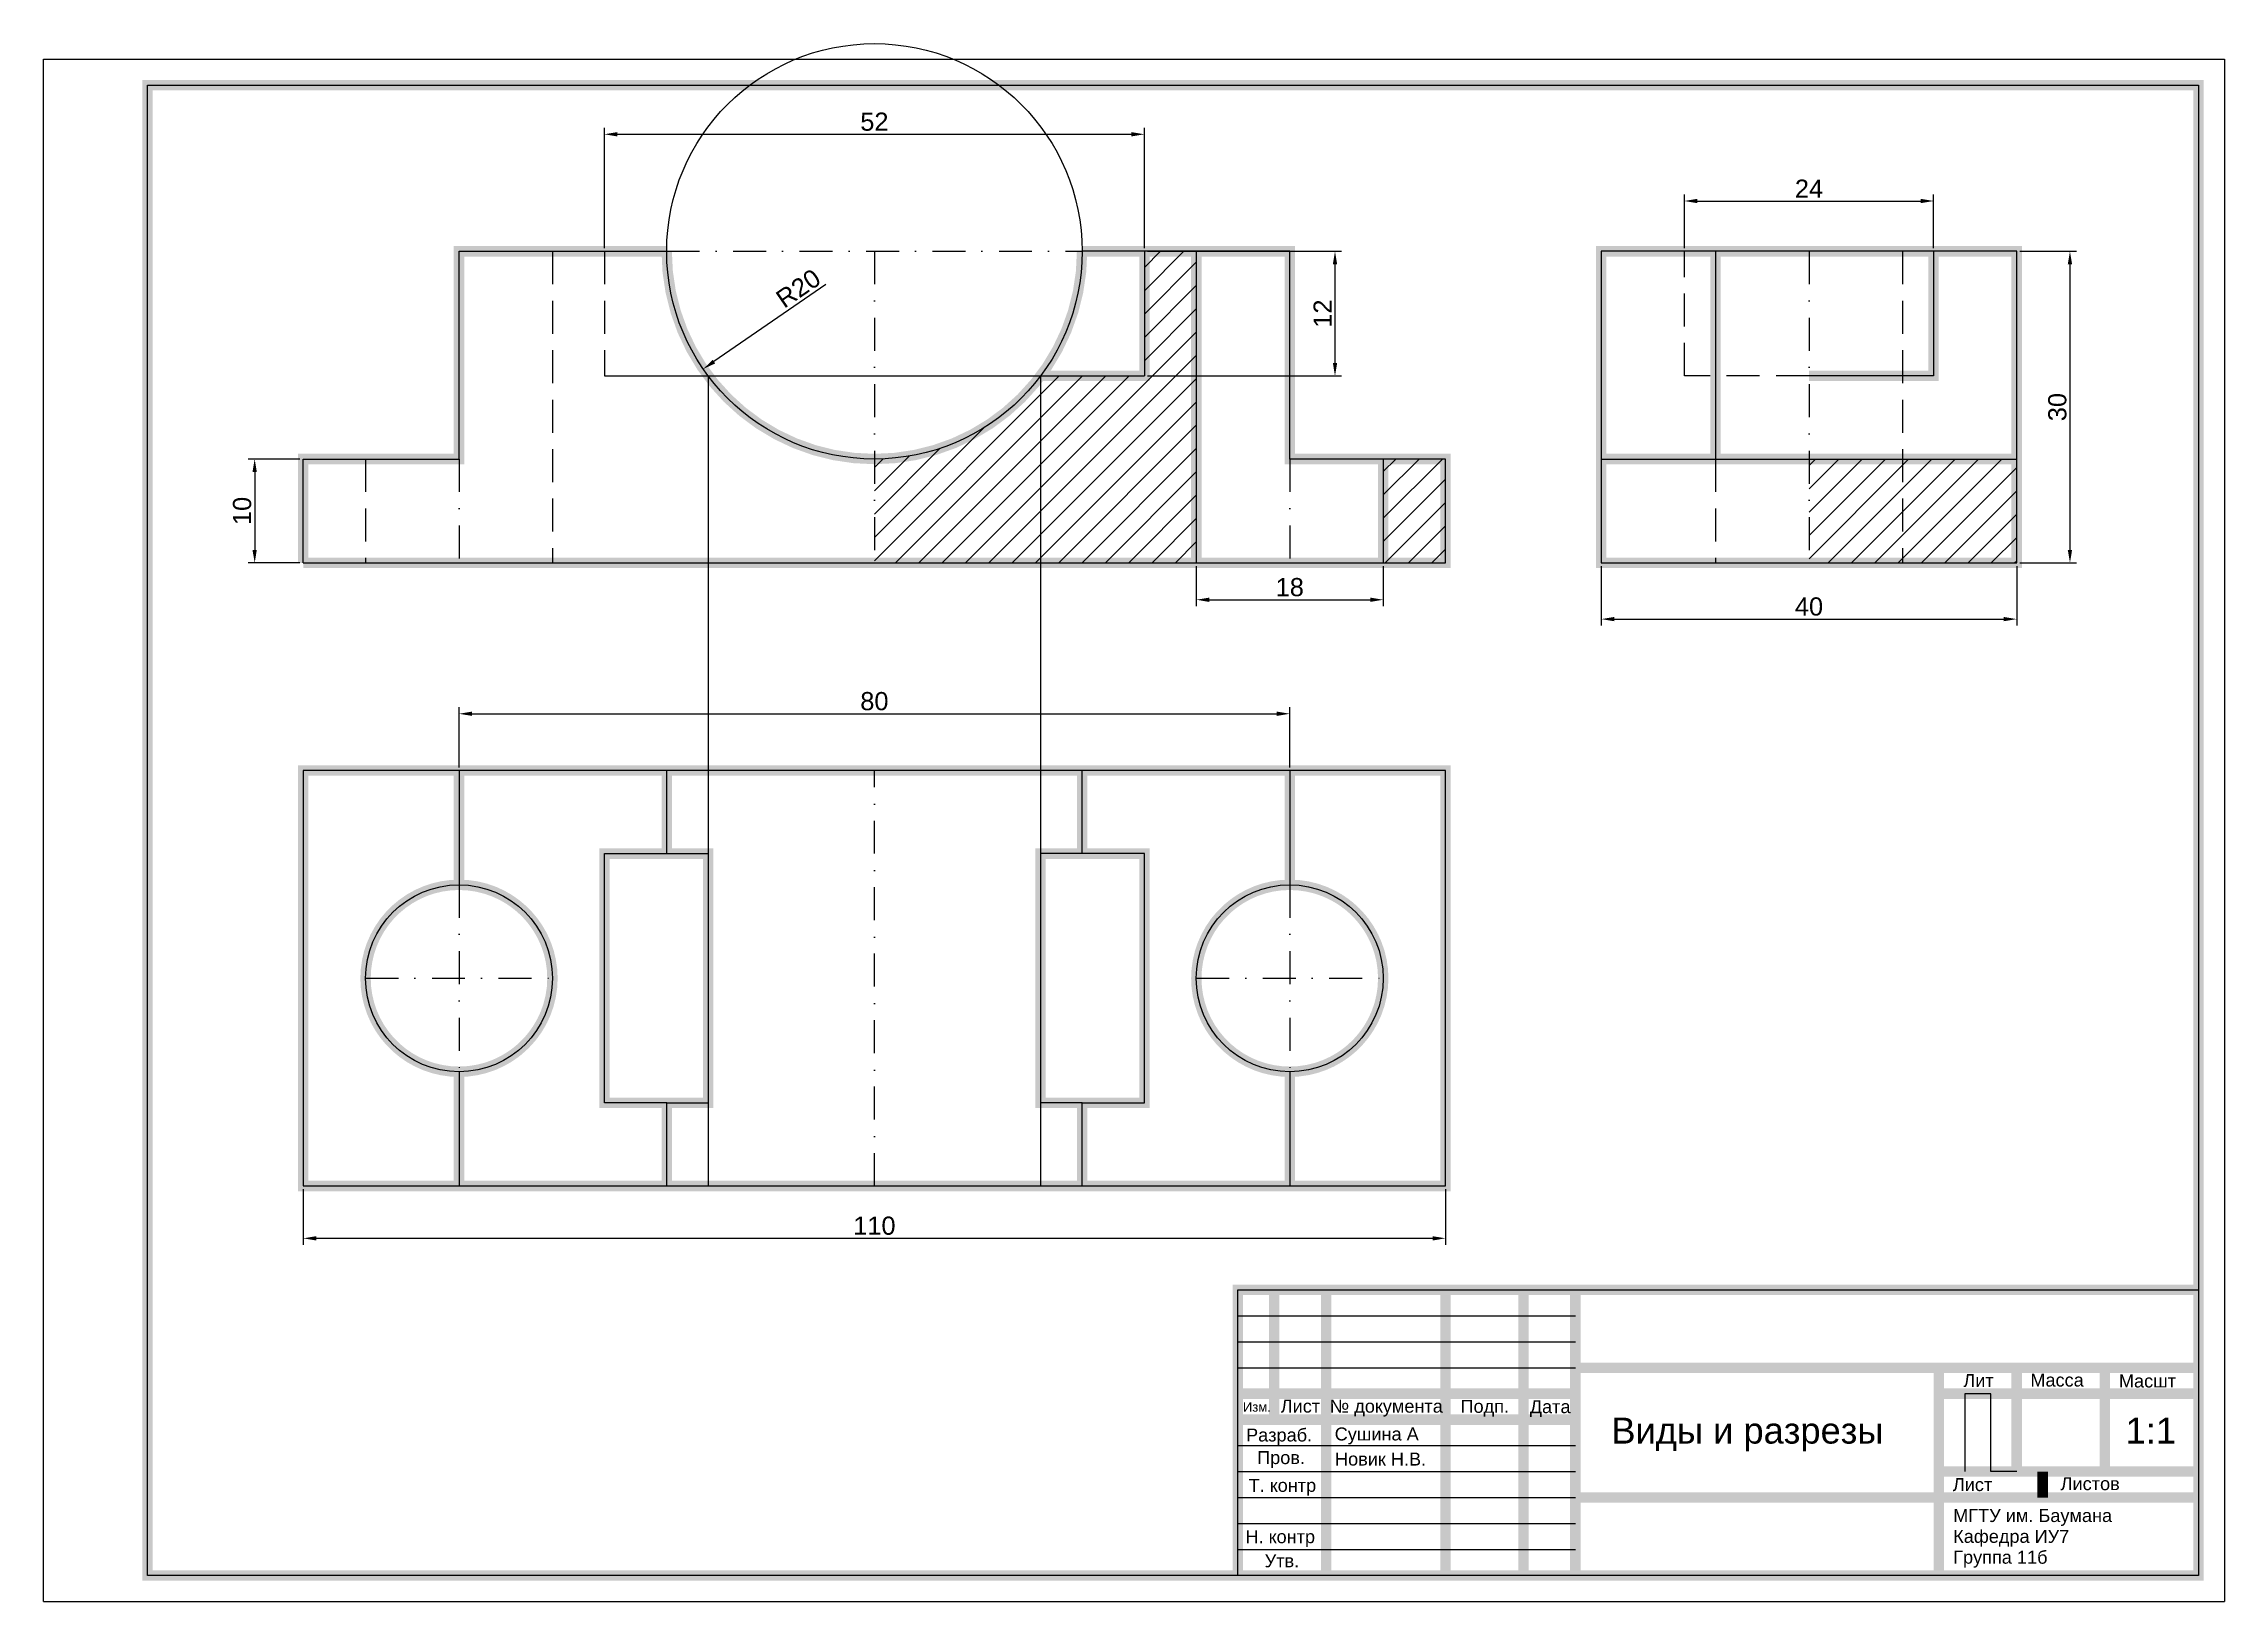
# Model space of a CAD drawing. Header units: millimetres. Extents: x 0 to 420, y 0 to 300.
import ezdxf

# ---------------------------------------------------------------- set-up
doc = ezdxf.new("R2010")
doc.units = ezdxf.units.MM
doc.header["$LTSCALE"] = 0.5
doc.linetypes.add('штриховая', pattern=[19.05, 12.7, -6.35])
doc.linetypes.add('штрихпунктирная', pattern=[25.4, 12.7, -6.35, 0, -6.35])
for name, color, linetype in [('невидимые линии', 4, 'штриховая'), ('обводка', 10, 'Continuous'), ('оси', 2, 'штрихпунктирная'), ('построения', 160, 'Continuous'), ('размеры', 6, 'Continuous')]:
    doc.layers.add(name, color=color, linetype=linetype)
doc.styles.get("Standard").update_dxf_attribs({"font": 'arial.ttf'})
doc.dimstyles.new('ISO-25', dxfattribs={"dimtxt": 3.5, "dimasz": 2.5, "dimexe": 1.25, "dimexo": 0.625, "dimtad": 1, "dimlfac": 0.5, "dimtxsty": 'Standard', "dimcen": 2.5, "dimadec": 0, "dimazin": 0, "dimtfac": 1, "dimtmove": 0, "dimatfit": 3, "dimfxl": 1, "dimarcsym": 0})

# ---------------------------------------------------------------- blocks, each defined once
blk = doc.blocks.new('*D1')
at = {"layer": 'Defpoints', "color": 0, "transparency": 16777216}
for p in [(50, 220), (40.65, 200), (50, 200)]:
    blk.add_point(p, dxfattribs=at)
at = {"layer": 'размеры', "color": 0, "lineweight": -2, "transparency": 16777216}
for p, q in [((49.37, 220), (39.4, 220)), ((40.65, 217.5), (40.65, 202.5)), ((49.37, 200), (39.4, 200))]:
    blk.add_line(p, q, dxfattribs=at)
at = {"layer": 'размеры', "color": 0, "transparency": 16777216}
for points in [[(40.23, 217.5), (41.06, 217.5), (40.65, 220)], [(40.23, 202.5), (41.06, 202.5), (40.65, 200)]]:
    blk.add_solid(points, dxfattribs=at)
at = {"layer": 'размеры', "color": 0, "transparency": 16777216, "insert": (38.24, 210), "char_height": 3.5, "attachment_point": 5, "rotation": 90}
blk.add_mtext('10', dxfattribs=at)
blk = doc.blocks.new('*D2')
at = {"layer": 'Defpoints', "color": 0, "transparency": 16777216}
for p in [(212, 282.54), (108, 260), (212, 260)]:
    blk.add_point(p, dxfattribs=at)
at = {"layer": 'размеры', "color": 0, "lineweight": -2, "transparency": 16777216}
for p, q in [((108, 260.62), (108, 283.79)), ((110.5, 282.54), (209.5, 282.54)), ((212, 260.62), (212, 283.79))]:
    blk.add_line(p, q, dxfattribs=at)
at = {"layer": 'размеры', "color": 0, "transparency": 16777216}
for points in [[(110.5, 282.96), (110.5, 282.12), (108, 282.54)], [(209.5, 282.96), (209.5, 282.12), (212, 282.54)]]:
    blk.add_solid(points, dxfattribs=at)
at = {"layer": 'размеры', "color": 0, "transparency": 16777216, "insert": (160, 284.95), "char_height": 3.5, "attachment_point": 5}
blk.add_mtext('52', dxfattribs=at)
blk = doc.blocks.new('*D3')
at = {"layer": 'Defpoints', "color": 0, "transparency": 16777216}
for p in [(364, 269.69), (316, 260), (364, 260)]:
    blk.add_point(p, dxfattribs=at)
at = {"layer": 'размеры', "color": 0, "lineweight": -2, "transparency": 16777216}
for p, q in [((316, 260.62), (316, 270.94)), ((318.5, 269.69), (361.5, 269.69)), ((364, 260.62), (364, 270.94))]:
    blk.add_line(p, q, dxfattribs=at)
at = {"layer": 'размеры', "color": 0, "transparency": 16777216}
for points in [[(318.5, 270.11), (318.5, 269.27), (316, 269.69)], [(361.5, 270.11), (361.5, 269.27), (364, 269.69)]]:
    blk.add_solid(points, dxfattribs=at)
at = {"layer": 'размеры', "color": 0, "transparency": 16777216, "insert": (340, 272.07), "char_height": 3.5, "attachment_point": 5}
blk.add_mtext('24', dxfattribs=at)
blk = doc.blocks.new('*D4')
at = {"layer": 'Defpoints', "color": 0, "transparency": 16777216}
for p in [(380, 260), (380, 200), (390.26, 200)]:
    blk.add_point(p, dxfattribs=at)
at = {"layer": 'размеры', "color": 0, "lineweight": -2, "transparency": 16777216}
for p, q in [((380.62, 260), (391.51, 260)), ((390.26, 257.5), (390.26, 202.5)), ((380.62, 200), (391.51, 200))]:
    blk.add_line(p, q, dxfattribs=at)
at = {"layer": 'размеры', "color": 0, "transparency": 16777216}
for points in [[(389.84, 257.5), (390.67, 257.5), (390.26, 260)], [(389.84, 202.5), (390.67, 202.5), (390.26, 200)]]:
    blk.add_solid(points, dxfattribs=at)
at = {"layer": 'размеры', "color": 0, "transparency": 16777216, "insert": (387.84, 230), "char_height": 3.5, "attachment_point": 5, "rotation": 90}
blk.add_mtext('30', dxfattribs=at)
blk = doc.blocks.new('*D5')
at = {"layer": 'Defpoints', "color": 0, "transparency": 16777216}
for p in [(300, 200), (380, 200), (380, 189.17)]:
    blk.add_point(p, dxfattribs=at)
at = {"layer": 'размеры', "color": 0, "lineweight": -2, "transparency": 16777216}
for p, q in [((300, 199.38), (300, 187.92)), ((380, 199.38), (380, 187.92)), ((302.5, 189.17), (377.5, 189.17))]:
    blk.add_line(p, q, dxfattribs=at)
at = {"layer": 'размеры', "color": 0, "transparency": 16777216}
for points in [[(302.5, 189.59), (302.5, 188.76), (300, 189.17)], [(377.5, 189.59), (377.5, 188.76), (380, 189.17)]]:
    blk.add_solid(points, dxfattribs=at)
at = {"layer": 'размеры', "color": 0, "transparency": 16777216, "insert": (340, 191.58), "char_height": 3.5, "attachment_point": 5}
blk.add_mtext('40', dxfattribs=at)
blk = doc.blocks.new('*D6')
at = {"layer": 'Defpoints', "color": 0, "transparency": 16777216}
for p in [(212, 260), (212, 236), (248.71, 236)]:
    blk.add_point(p, dxfattribs=at)
at = {"layer": 'размеры', "color": 0, "lineweight": -2, "transparency": 16777216}
for p, q in [((212.62, 260), (249.96, 260)), ((248.71, 257.5), (248.71, 238.5)), ((212.62, 236), (249.96, 236))]:
    blk.add_line(p, q, dxfattribs=at)
at = {"layer": 'размеры', "color": 0, "transparency": 16777216}
for points in [[(248.3, 257.5), (249.13, 257.5), (248.71, 260)], [(248.3, 238.5), (249.13, 238.5), (248.71, 236)]]:
    blk.add_solid(points, dxfattribs=at)
at = {"layer": 'размеры', "color": 0, "transparency": 16777216, "insert": (246.33, 248), "char_height": 3.5, "attachment_point": 5, "rotation": 90}
blk.add_mtext('12', dxfattribs=at)
blk = doc.blocks.new('*D7')
at = {"layer": 'Defpoints', "color": 0, "transparency": 16777216}
for p in [(222, 200), (258, 200), (258, 192.9)]:
    blk.add_point(p, dxfattribs=at)
at = {"layer": 'размеры', "color": 0, "lineweight": -2, "transparency": 16777216}
for p, q in [((222, 199.38), (222, 191.65)), ((258, 199.38), (258, 191.65)), ((224.5, 192.9), (255.5, 192.9))]:
    blk.add_line(p, q, dxfattribs=at)
at = {"layer": 'размеры', "color": 0, "transparency": 16777216}
for points in [[(224.5, 193.31), (224.5, 192.48), (222, 192.9)], [(255.5, 193.31), (255.5, 192.48), (258, 192.9)]]:
    blk.add_solid(points, dxfattribs=at)
at = {"layer": 'размеры', "color": 0, "transparency": 16777216, "insert": (240, 195.31), "char_height": 3.5, "attachment_point": 5}
blk.add_mtext('18', dxfattribs=at)
blk = doc.blocks.new('*D8')
at = {"layer": 'Defpoints', "color": 0, "transparency": 16777216}
for p in [(160, 260), (127.04, 237.34)]:
    blk.add_point(p, dxfattribs=at)
at = {"layer": 'размеры', "color": 0, "lineweight": -2, "transparency": 16777216}
blk.add_line((150.68, 253.59), (129.1, 238.75), dxfattribs=at)
at = {"layer": 'размеры', "color": 0, "transparency": 16777216}
blk.add_solid([(128.86, 239.1), (129.34, 238.41), (127.04, 237.34)], dxfattribs=at)
at = {"layer": 'размеры', "color": 0, "transparency": 16777216, "insert": (145.35, 252.86), "char_height": 3.5, "attachment_point": 5, "rotation": 34.514}
blk.add_mtext('R20', dxfattribs=at)
blk = doc.blocks.new('*D9')
at = {"layer": 'Defpoints', "color": 0, "transparency": 16777216}
for p in [(50, 80), (270, 80), (270, 69.92)]:
    blk.add_point(p, dxfattribs=at)
at = {"layer": 'размеры', "color": 0, "lineweight": -2, "transparency": 16777216}
for p, q in [((50, 79.38), (50, 68.67)), ((270, 79.38), (270, 68.67)), ((52.5, 69.92), (267.5, 69.92))]:
    blk.add_line(p, q, dxfattribs=at)
at = {"layer": 'размеры', "color": 0, "transparency": 16777216}
for points in [[(52.5, 70.33), (52.5, 69.5), (50, 69.92)], [(267.5, 70.33), (267.5, 69.5), (270, 69.92)]]:
    blk.add_solid(points, dxfattribs=at)
at = {"layer": 'размеры', "color": 0, "transparency": 16777216, "insert": (160, 72.33), "char_height": 3.5, "attachment_point": 5}
blk.add_mtext('110', dxfattribs=at)
blk = doc.blocks.new('*D10')
at = {"layer": 'Defpoints', "color": 0, "transparency": 16777216}
for p in [(240, 170.94), (80, 160), (240, 160)]:
    blk.add_point(p, dxfattribs=at)
at = {"layer": 'размеры', "color": 0, "lineweight": -2, "transparency": 16777216}
for p, q in [((80, 160.62), (80, 172.19)), ((82.5, 170.94), (237.5, 170.94)), ((240, 160.62), (240, 172.19))]:
    blk.add_line(p, q, dxfattribs=at)
at = {"layer": 'размеры', "color": 0, "transparency": 16777216}
for points in [[(82.5, 171.36), (82.5, 170.53), (80, 170.94)], [(237.5, 171.36), (237.5, 170.53), (240, 170.94)]]:
    blk.add_solid(points, dxfattribs=at)
at = {"layer": 'размеры', "color": 0, "transparency": 16777216, "insert": (160, 173.35), "char_height": 3.5, "attachment_point": 5}
blk.add_mtext('80', dxfattribs=at)

msp = doc.modelspace()

# ---------------------------------------------------------------- hatches: boundary and pattern name
at = {"layer": 'оси', "true_color": 0xffffff}
h = msp.add_hatch(dxfattribs=at)
h.set_pattern_fill('ANSI31')
h.paths.add_polyline_path([(160, 220), (160, 200), (222, 200), (222, 260), (212, 260), (212, 236), (192, 236, -0.236068)])
h = msp.add_hatch(dxfattribs=at)
h.set_pattern_fill('ANSI31')
h.paths.add_polyline_path([(258, 200), (270, 200), (270, 220), (258, 220)])
h = msp.add_hatch(dxfattribs=at)
h.set_pattern_fill('ANSI31')
h.paths.add_polyline_path([(358, 220), (340, 220), (340, 200), (358, 200)])
h = msp.add_hatch(dxfattribs=at)
h.set_pattern_fill('ANSI31')
h.paths.add_polyline_path([(358, 200), (380, 200), (380, 220), (358, 220)])

# ---------------------------------------------------------------- linework, layer by layer
for p, q in [((0, 297), (420, 297)), ((0, 0), (0, 297)), ((420, 297), (420, 0)), ((20, 5), (20, 292)), ((20, 292), (415, 292)), ((415, 292), (415, 5)), ((230, 5), (230, 60)), ((230, 60), (415, 60)), ((230, 55), (295, 55)), ((230, 50), (295, 50)), ((230, 45), (295, 45)), ((375, 40), (370, 40)), ((370, 40), (370, 25)), ((375, 25), (375, 40)), ((230, 30), (295, 30)), ((230, 25), (295, 25)), ((380, 25), (375, 25)), ((230, 20), (295, 20)), ((230, 15), (295, 15)), ((230, 10), (295, 10)), ((415, 5), (20, 5)), ((415, 5), (230, 5)), ((0, 0), (420, 0))]:
    msp.add_line(p, q)
at = {"const_width": 2}
for points in [[(20, 5), (20, 292), (415, 292), (415, 5), (20, 5)], [(230, 5), (230, 60), (415, 60)], [(237, 60), (237, 35)], [(247, 60), (247, 5)], [(270, 60), (270, 5)], [(285, 60), (285, 5)], [(295, 60), (295, 5)], [(295, 45), (415, 45)], [(365, 5), (365, 5), (365, 45)], [(380, 45), (380, 25)], [(397, 45), (397, 25)], [(230, 40), (295, 40)], [(365, 40), (415, 40)], [(230, 35), (295, 35)], [(365, 25), (415, 25)], [(385, 20), (385, 25)], [(295, 20), (415, 20)]]:
    msp.add_lwpolyline(points, dxfattribs=at)
at = {"layer": 'невидимые линии'}
for p, q in [((98, 260), (98, 200)), ((108, 260), (108, 236)), ((316, 236), (316, 260)), ((358, 260), (358, 200)), ((108, 236), (128, 236)), ((340, 236), (316, 236)), ((62, 220), (62, 200)), ((322, 220), (322, 200))]:
    msp.add_line(p, q, dxfattribs=at)
at = {"layer": 'обводка', "const_width": 2}
for points in [[(50, 200), (270, 200), (270, 220), (240, 220), (240, 260), (200, 260, -1), (120, 260), (80, 260), (80, 220), (50, 220), (50, 200)], [(50, 80), (270, 80), (270, 160), (50, 160), (50, 80), (80, 80), (80, 102, 1), (80, 138, 0.4142136), (62, 120, 0.4142136), (80, 102, 0.4142136), (98, 120, 0.4142136), (80, 138), (80, 160), (120, 160), (120, 144), (108, 144), (108, 96), (120, 96), (120, 80), (120, 96), (128, 96), (128, 144), (120, 144), (120, 160), (200, 160), (200, 144), (192, 144), (192, 96), (200, 96), (200, 80), (200, 96), (212, 96), (212, 144), (200, 144), (200, 160), (240, 160), (240, 138, -1), (240, 102, -0.4142136), (222, 120, -0.4142136), (240, 138, -0.4142136), (258, 120, -0.4142136), (240, 102), (240, 80)]]:
    msp.add_lwpolyline(points, format="xyb", dxfattribs=at)
for points in [[(192, 236), (212, 236), (212, 260)], [(222, 260), (222, 200)], [(300, 200), (300, 260), (322, 260), (322, 220), (300, 220), (300, 200), (380, 200), (380, 220), (322, 220), (322, 260), (380, 260), (380, 220), (380, 260), (364, 260), (364, 236), (340, 236)], [(258, 220), (258, 200)]]:
    msp.add_lwpolyline(points, dxfattribs=at)
at = {"layer": 'оси'}
for p, q in [((120, 260), (200, 260)), ((160, 260), (160, 200)), ((340, 260), (340, 200)), ((80, 220), (80, 200)), ((240, 220), (240, 200)), ((160, 80), (160, 160)), ((80, 138), (80, 102)), ((240, 138), (240, 102)), ((62, 120), (98, 120)), ((222, 120), (258, 120))]:
    msp.add_line(p, q, dxfattribs=at)
at = {"layer": 'построения'}
for p, q in [((80, 220), (80, 260)), ((80, 260), (120, 260)), ((240, 260), (200, 260)), ((212, 260), (212, 236)), ((222, 260), (222, 200)), ((240, 220), (240, 260)), ((380, 260), (300, 260)), ((300, 260), (300, 200)), ((322, 260), (322, 220)), ((364, 260), (364, 236)), ((380, 200), (380, 260)), ((108, 236), (212, 236)), ((128, 236), (128, 80)), ((192, 236), (192, 80)), ((364, 236), (340, 236)), ((50, 200), (50, 220)), ((50, 220), (80, 220)), ((270, 220), (240, 220)), ((258, 220), (258, 200)), ((270, 200), (270, 220)), ((300, 220), (380, 220)), ((50, 200), (270, 200)), ((300, 200), (380, 200)), ((270, 160), (50, 160)), ((50, 160), (50, 80)), ((80, 160), (80, 138)), ((120, 144), (120, 160)), ((200, 144), (200, 160)), ((240, 160), (240, 138)), ((270, 80), (270, 160)), ((108, 96), (108, 144)), ((108, 144), (120, 144)), ((120, 144), (128, 144)), ((200, 144), (192, 144)), ((212, 144), (200, 144)), ((212, 96), (212, 144)), ((80, 102), (80, 80)), ((240, 102), (240, 80)), ((120, 96), (108, 96)), ((120, 80), (120, 96)), ((120, 96), (128, 96)), ((200, 96), (192, 96)), ((200, 80), (200, 96)), ((200, 96), (212, 96)), ((50, 80), (270, 80))]:
    msp.add_line(p, q, dxfattribs=at)
for centre, radius in [((160, 260), 40), ((80, 120), 18), ((240, 120), 18)]:
    msp.add_circle(centre, radius, dxfattribs=at)

# ---------------------------------------------------------------- texts
for s, height, p in [('Лит', 2.5, (369.732, 41.285)), ('Масса', 2.5, (382.631, 41.373)), ('Масшт', 2.5, (399.683, 41.197)), ('Изм.', 1.8, (230.972, 36.541)), ('Лист', 2.5, (238.257, 36.35)), ('№ документа', 2.5, (247.701, 36.344)), ('Подп.', 2.5, (272.885, 36.313)), ('Дата', 2.5, (286.224, 36.246)), ('Виды и разрезы', 5, (301.937, 30.387)), ('1:1', 5, (400.979, 30.385)), ('Разраб.', 2.5, (231.579, 30.793)), ('Cушина А', 2.5, (248.653, 30.989)), ('Пров.', 2.5, (233.712, 26.444)), ('Новик Н.В.', 2.5, (248.707, 26.16)), ('Т. контр', 2.5, (232.069, 21.097)), ('Лист', 2.5, (367.7, 21.244)), ('Листов', 2.5, (388.462, 21.42)), ('МГТУ им. Баумана', 2.5, (367.771, 15.286)), ('Н. контр', 2.5, (231.467, 11.21)), ('Кафедра ИУ7', 2.5, (367.771, 11.27)), ('Утв.', 2.5, (235.167, 6.567)), ('Группа 11б', 2.5, (367.771, 7.254))]:
    msp.add_text(s, height=height).set_placement(p)

# ---------------------------------------------------------------- dimensions: what is measured, and where the dimension line sits
at = {"layer": 'размеры'}
for base, p1, p2, picture, middle in [((212, 282.541), (108, 260), (212, 260), '*D2', (160, 284.953)), ((364, 269.69), (316, 260), (364, 260), '*D3', (340, 272.072)), ((258, 192.898), (222, 200), (258, 200), '*D7', (240, 195.31)), ((380, 189.173), (300, 200), (380, 200), '*D5', (340, 191.585)), ((270, 69.917), (50, 80), (270, 80), '*D9', (160, 72.329))]:
    dim = msp.add_linear_dim(base=base, p1=p1, p2=p2, dimstyle='ISO-25', dxfattribs=at)
    dim.commit()
    dim.dimension.update_dxf_attribs({"geometry": picture, "text_midpoint": middle})
dim = msp.add_radius_dim(center=(160, 260), mpoint=(127.041, 237.336), dimstyle='ISO-25', dxfattribs=at)
dim.commit()
dim.dimension.update_dxf_attribs({"geometry": '*D8', "text_midpoint": (146.72, 250.868), "dimtype": 164})
for base, p1, p2, picture, middle in [((248.714, 236), (212, 260), (212, 236), '*D6', (246.332, 248)), ((390.257, 200), (380, 260), (380, 200), '*D4', (387.844, 230)), ((40.647, 200), (50, 220), (50, 200), '*D1', (38.235, 210))]:
    dim = msp.add_linear_dim(base=base, p1=p1, p2=p2, angle=90, dimstyle='ISO-25', dxfattribs=at)
    dim.commit()
    dim.dimension.update_dxf_attribs({"geometry": picture, "text_midpoint": middle})
dim = msp.add_aligned_dim(p1=(80, 160), p2=(240, 160), distance=10.942, dimstyle='ISO-25', dxfattribs=at)
dim.commit()
dim.dimension.update_dxf_attribs({"geometry": '*D10', "text_midpoint": (160, 173.354)})

doc.saveas('drawing.dxf')
